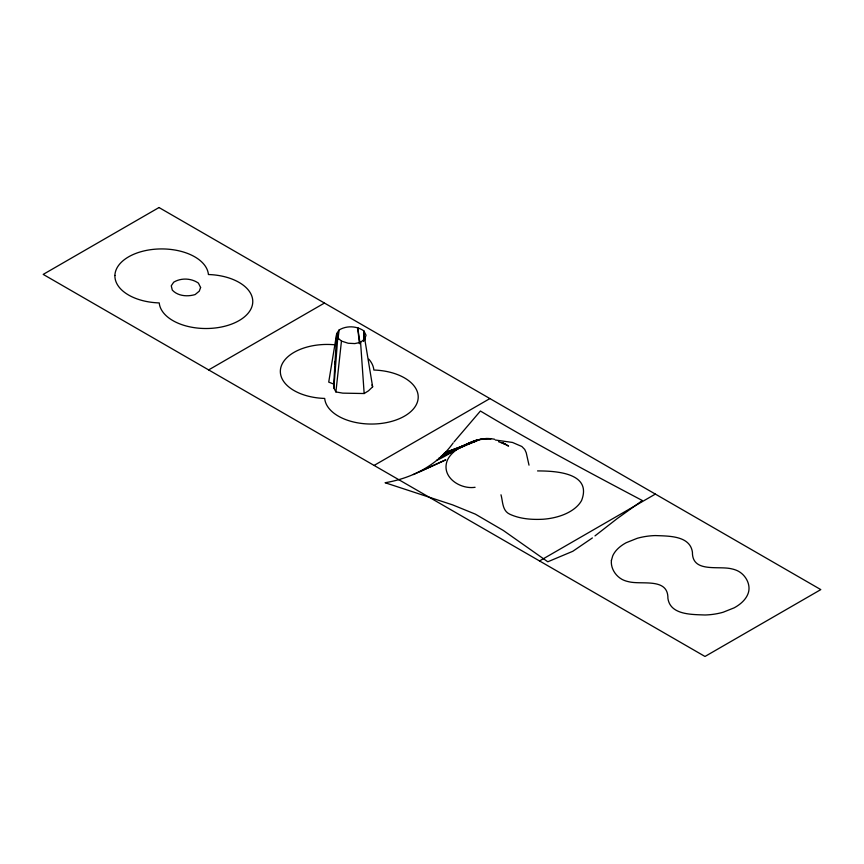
<?xml version="1.0" encoding="UTF-8"?>
<svg xmlns="http://www.w3.org/2000/svg" width="864" height="864" viewBox="0 0 864 864"><rect width="100%" height="100%" fill="white"/><g stroke="black" fill="none" stroke-linecap="round" stroke-linejoin="round"><path stroke-width="1.3" d="M363.604 341.453L363.863 330.869C356.681 325.901 346.658 325.436 339.152 329.951L336.701 333.547L328.72 382.104L333.763 384.102L333.86 387.99L335.902 391.932L342.781 393.142L364.165 393.53L368.474 390.83L372.643 386.834L364.727 338.915L366.044 335.264L363.863 330.869L364.835 340.06M333.763 384.102L336.701 333.547L337.738 337.846L333.86 387.99M335.902 391.932L341.453 341.075L337.738 337.846M334.714 363.895L335.059 361.282M336.085 353.452L336.42 350.838M337.954 339.098L339.152 329.951M454.064 441.86L480.416 411.016C533.315 442.714 587.833 471.712 642.352 500.537L617.069 518.681L594.983 535.896M453.168 442.93C437.195 465.383 411.826 478.235 385.106 482.738L452.639 504.889L475.362 514.145L503.269 530.431L547.808 561.784L572.821 551.275L592.38 537.937M341.453 341.075L348.16 343.246L354.823 343.58L360.58 342.328L364.727 338.915M208.645 369.911L324.464 303.048M374.09 465.437L489.91 398.563M539.536 560.952L655.355 494.089M436.687 460.328C454.81 452.401 473.094 434.981 494.532 439.247M464.368 445.284L438.664 458.546L466.268 444.409L477.328 440.014L471.971 441.806M419.904 471.679L445.759 459.842L413.359 474.563M469.994 443.005L442.541 454.799L475.772 440.705L466.268 444.409L440.618 456.71L468.148 443.653L477.63 440.402L444.431 452.833L472.403 442.379M470.027 442.627L480.676 439.182L491.173 438.664L485.935 438.512L475.405 440.554M472.338 442.606L458.19 448.697A47.401 27.367 0 0 0 447.206 460.631C440.975 477.144 460.21 489.607 475.081 487.296M471.247 442.692L475.006 441.752M495.31 440.014L512.46 442.444L521.845 446.494L524.74 449.464L526.23 452.758L529.006 465.156M537.548 470.923C555.595 470.934 592.283 472.716 581.612 500.44A47.401 27.367 0 0 1 569.354 511.963A45.619 26.341 0 0 1 559.904 516.035A46.688 26.957 0 0 1 543.154 519.242C531.878 519.815 520.117 518.994 509.749 514.199C502.124 510.646 502.945 501.628 500.99 494.802M498.506 441.698L505.267 444.236L501.746 442.498L508.561 446.072L503.15 442.822M371.974 384.923L372.643 386.834M359.867 342.371L357.718 327.683L359.392 343.742M360.58 342.328L364.165 393.53M334.454 344.768A46.796 27.022 0 0 0 280.595 368.636A46.796 27.022 0 0 0 324.691 398.434A46.796 27.022 0 0 0 372.233 424.04A46.796 27.022 0 0 0 418.208 397.494A46.796 27.022 0 0 0 373.864 370.04A46.796 27.022 0 0 0 368.831 359.186M611.399 560.52C610.621 568.091 615.308 575.564 621.767 579.236A19.667 11.351 0 0 0 628.83 581.753C641.941 585.014 668.25 577.39 667.915 598.374C670.302 615.146 692.042 614.434 705.002 614.995A46.062 26.59 0 0 0 712.984 614.347A46.764 27 0 0 0 723.114 612.252L734.141 607.846A47.347 27.335 0 0 0 747.652 594.626C751.637 586.03 746.399 575.672 738.569 571.32A19.667 11.351 0 0 0 731.506 568.814C718.373 565.596 692.107 573.102 692.42 552.182C690.034 535.41 668.293 536.123 655.333 535.572A46.062 26.59 0 0 0 647.352 536.22A46.764 27 0 0 0 637.222 538.304L626.195 542.711A47.347 27.335 0 0 0 612.695 555.93L611.399 560.52M200.599 287.496L199.282 291.146L195.134 294.57C187.51 296.849 177.973 296.212 172.292 290.088L171.256 285.79L173.707 282.193C181.213 277.679 191.236 278.143 198.418 283.111L200.599 287.496M159.008 207.533L43.2 274.396L704.992 656.467L820.8 589.604L159.008 207.533M114.901 275.465A46.796 27.022 0 0 0 159.235 302.918A46.796 27.022 0 0 0 206.788 328.514A46.796 27.022 0 0 0 252.763 301.979A46.796 27.022 0 0 0 208.418 274.525A46.796 27.022 0 0 0 160.877 248.929A46.796 27.022 0 0 0 114.901 275.465"/></g></svg>
